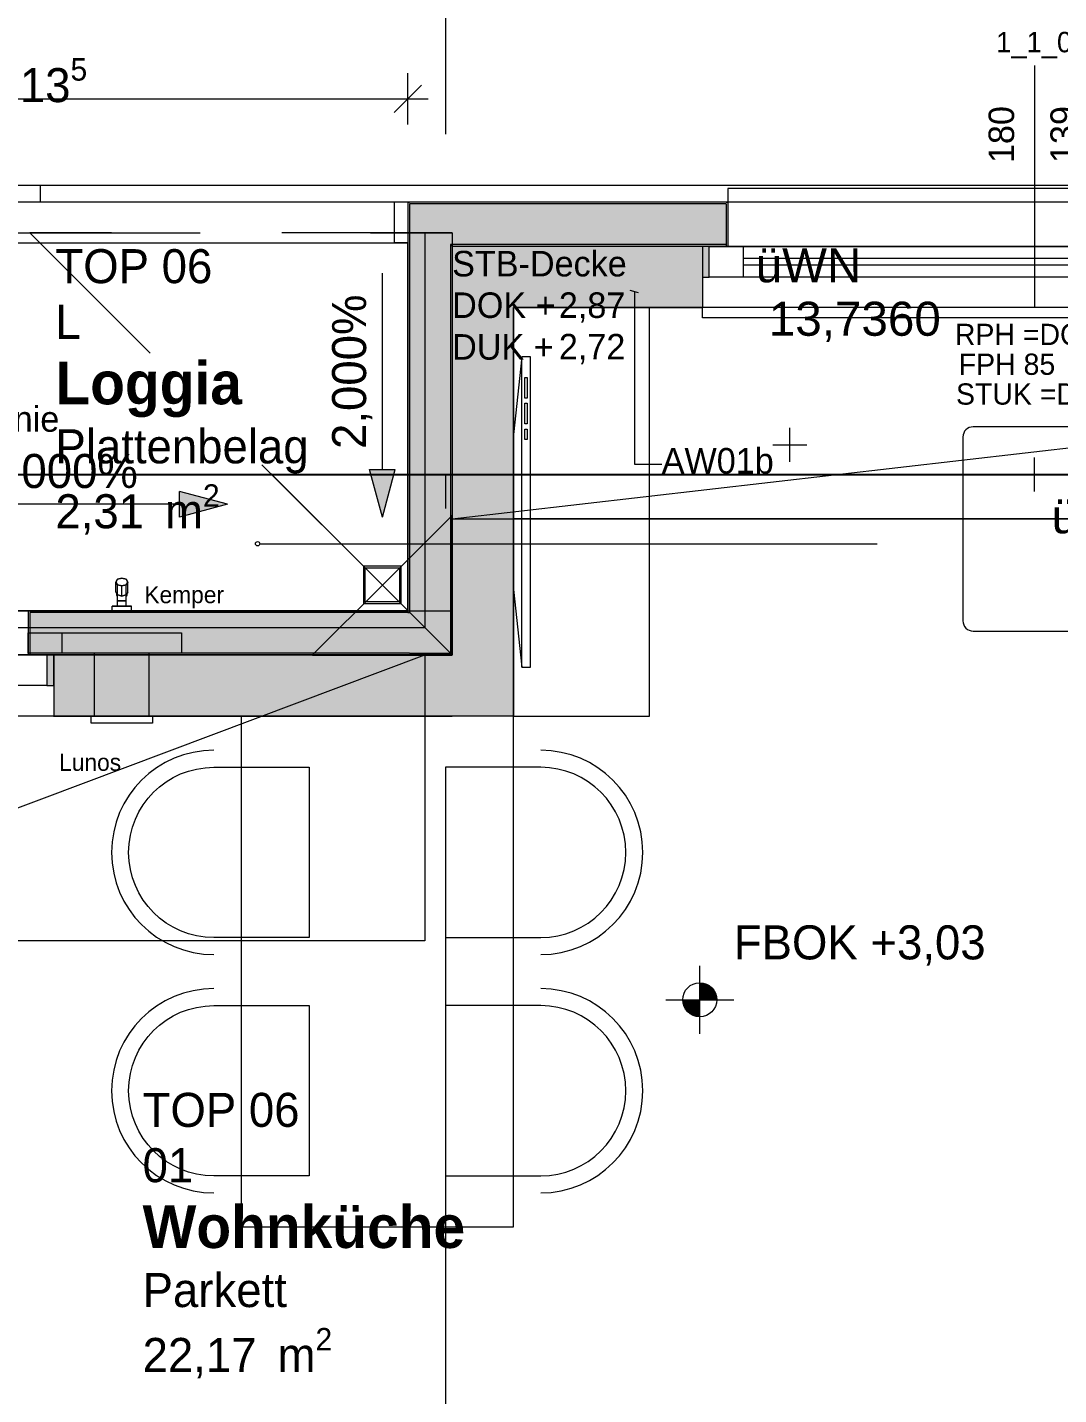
# Model space of a CAD drawing. Header units: metres. Extents: x -3 to 205, y -18 to 45.
# Drawn here: x 4.772 to 7.801, y -2.703 to 1.313 of the extents above; entities that cross this region are included whole.
import ezdxf

# ---------------------------------------------------------------- set-up
doc = ezdxf.new("R2010")
doc.units = ezdxf.units.M
doc.header["$MEASUREMENT"] = 0
doc.set_wipeout_variables(frame=1)
for name, pattern in [('Achse', [0.004, 0.002, -0.001, 0, -0.001]), ('Punkt 1_1', [0.075, 0.025, -0.05]), ('Untersicht', [0.001, 0.0005, -0.0005]), ('Wipeout_Contour', [1, 0, -1])]:
    doc.linetypes.add(name, pattern=pattern)
for name, color, linetype in [('1._1.Stock PP STG1_3_000 Achsraster', 7, 'Continuous'), ('1._1.Stock PP STG1_3_110 Wand Aussen', 7, 'Continuous'), ('1._1.Stock PP STG1_3_140 Geländer transparent', 7, 'Continuous'), ('1._1.Stock PP STG1_3_165 Fassadengestaltung Bänder', 7, 'Continuous'), ('1._1.Stock PP STG1_3_210 Decke', 7, 'Continuous'), ('1._1.Stock PP STG1_3_220 Bodenaufbau', 7, 'Continuous'), ('1._1.Stock PP STG1_3_220 Bodenaufbau - Außen_ Gefälle', 7, 'Continuous'), ('1._1.Stock PP STG1_3_221 Bodenaufbau - Abdichtung', 7, 'Continuous'), ('1._1.Stock PP STG1_3_240 Unterdämmung', 7, 'Continuous'), ('1._1.Stock PP STG1_3_510 Möblierung', 7, 'Continuous'), ('1._1.Stock PP STG1_3_520 Fixeinbauten', 7, 'Continuous'), ('1._1.Stock PP STG1_3_611 Entwässerung', 7, 'Continuous'), ('1._1.Stock PP STG1_3_810 Raum', 7, 'Continuous'), ('1._1.Stock PP STG1_3_844 Umriss 2D', 7, 'Continuous'), ('1._1.Stock PP STG1_3_910 Allgemein Lageplan Höhen', 7, 'Continuous'), ('1._1.Stock PP STG1_3_915 Allgemein Beschriftung.x', 7, 'Continuous'), ('1._1.Stock PP STG1_3_945 Einreichplan Beschriftung', 7, 'Continuous'), ('1._1.Stock PP STG1_3_950 Polierplan Bemaßung', 7, 'Continuous'), ('1._1.Stock PP STG1_3_955-1 Polierplan Beschriftung - STB Decke', 7, 'Continuous'), ('1._1.Stock PP STG1_3_Neubau_840 Baulinien', 7, 'Continuous')]:
    doc.layers.add(name, color=color, linetype=linetype)
doc.styles.add('ERSTELLTER_STIL_1', font='arial.ttf')
doc.styles.add('ERSTELLTER_STIL_2', font='')
doc.styles.add('ERSTELLTER_STIL_6', font='')
doc.styles.get('ERSTELLTER_STIL_2').set_extended_font_data('Eurostile')
doc.styles.get('ERSTELLTER_STIL_6').set_extended_font_data('Eurostile', bold=True)
doc.linetypes.add('Grenze Grundstück', pattern='A,0,[1,415_260415_PP_VA_1_4 1 St1.Shx,S=0.00031746,R=0,X=0,Y=0],-0.04,0', length=0.04)

msp = doc.modelspace()

# ---------------------------------------------------------------- hatches: boundary and pattern name
at = {"layer": '1._1.Stock PP STG1_3_110 Wand Aussen', "linetype": 'Continuous', "lineweight": 13, "true_color": 0xff6400}
for points in [[(6.015, 0.795), (5.895, 0.795), (6.015, 0.675)], [(6.015, 0.675), (5.895, 0.795), (5.895, 0.675)], [(6.015, 0.675), (6.825, 0.675), (6.825, 0.795), (6.015, 0.795)], [(6.015, -0.405), (6.015, 0.675), (5.895, 0.675), (5.895, -0.405)], [(6.775, 0.67), (6.755, 0.67), (6.755, 0.58), (6.775, 0.58)], [(4.78, -0.405), (4.78, -0.525), (5.895, -0.525), (5.895, -0.405)], [(5.895, -0.405), (5.895, -0.525), (6.015, -0.525)], [(6.015, -0.405), (5.895, -0.405), (6.015, -0.525)], [(4.83, -0.62), (4.85, -0.62), (4.85, -0.53), (4.83, -0.53)]]:
    msp.add_hatch(color=30, dxfattribs=at).paths.add_polyline_path(points)
at = {"layer": '1._1.Stock PP STG1_3_110 Wand Aussen', "linetype": 'Continuous', "lineweight": 0, "true_color": 0x373737}
for points in [[(6.02, 0.675), (6.015, 0.675), (6.02, 0.67)], [(6.02, 0.67), (6.015, 0.675), (6.015, 0.67)], [(6.02, -0.525), (6.02, 0.67), (6.015, 0.67), (6.015, -0.525)], [(6.02, 0.67), (6.825, 0.67), (6.825, 0.675), (6.02, 0.675)], [(4.78, -0.53), (6.015, -0.53), (6.015, -0.525), (4.78, -0.525)], [(6.015, -0.525), (6.015, -0.53), (6.02, -0.53)], [(6.02, -0.525), (6.015, -0.525), (6.02, -0.53)]]:
    msp.add_hatch(color=250, dxfattribs=at).paths.add_polyline_path(points)
at = {"layer": '1._1.Stock PP STG1_3_110 Wand Aussen', "linetype": 'Continuous', "lineweight": 13, "true_color": 0x3f7f02}
for points in [[(6.2, 0.67), (6.02, 0.67), (6.2, 0.49)], [(6.2, 0.49), (6.02, 0.67), (6.02, 0.49)], [(6.2, 0.67), (6.2, 0.49), (6.755, 0.49), (6.755, 0.58), (6.755, 0.67)], [(6.2, -0.53), (6.2, 0.49), (6.02, 0.49), (6.02, -0.53)], [(4.85, -0.62), (4.85, -0.71), (6.02, -0.71), (6.02, -0.53), (4.85, -0.53)], [(6.02, -0.53), (6.02, -0.71), (6.2, -0.71)], [(6.2, -0.53), (6.02, -0.53), (6.2, -0.71)]]:
    msp.add_hatch(color=76, dxfattribs=at).paths.add_polyline_path(points)
at = {"layer": '1._1.Stock PP STG1_3_950 Polierplan Bemaßung', "linetype": 'Continuous', "lineweight": 13, "true_color": 0x6c6cff}
for points in [[(5.815, -0.125), (5.8525, 0.015), (5.7775, 0.015)], [(5.3598, -0.0874), (5.2198, -0.0499), (5.2198, -0.1249)]]:
    msp.add_hatch(color=171, dxfattribs=at).paths.add_polyline_path(points)
at = {"layer": '1._1.Stock PP STG1_3_950 Polierplan Bemaßung', "linetype": 'Continuous', "lineweight": 0, "true_color": 0x000000}
for points in [[(6.7471, -1.5428), (6.7971, -1.5428), (6.7933, -1.5236), (6.7825, -1.5074), (6.7662, -1.4966), (6.7471, -1.4928)], [(6.7471, -1.5428), (6.6971, -1.5428), (6.7009, -1.5619), (6.7117, -1.5781), (6.728, -1.589), (6.7471, -1.5928)]]:
    msp.add_hatch(color=18, dxfattribs=at).paths.add_polyline_path(points)

# ---------------------------------------------------------------- linework, layer by layer
at = {"layer": '1._1.Stock PP STG1_3_000 Achsraster', "color": 5, "linetype": 'Achse', "lineweight": 0, "ltscale": 1000}
for p, q in [((6, 3), (6, -18)), ((-1.5, 0), (21, 0))]:
    msp.add_line(p, q, dxfattribs=at)
at = {"layer": '1._1.Stock PP STG1_3_110 Wand Aussen', "color": 7, "linetype": 'Continuous', "lineweight": 13, "ltscale": 1000}
for p, q in [((7.73, 1.2012), (7.73, 0.49)), ((8.63, 0.84), (6.83, 0.84)), ((6.83, 0.84), (6.83, 0.8)), ((6.015, 0.795), (5.895, 0.795)), ((5.895, 0.795), (5.895, 0.675)), ((6.015, 0.795), (5.895, 0.795)), ((6.825, 0.795), (6.015, 0.795)), ((6.825, 0.8), (6.83, 0.8)), ((6.825, 0.795), (6.825, 0.67)), ((6.83, 0.8), (6.83, 0.795)), ((6.83, 0.8), (6.83, 0.795)), ((6.83, 0.795), (6.83, 0.675)), ((6.83, 0.795), (6.83, 0.675)), ((5.895, 0.675), (5.895, -0.405)), ((6.02, 0.675), (6.015, 0.675)), ((6.015, 0.675), (6.015, 0.67)), ((6.02, 0.675), (6.015, 0.675)), ((6.015, 0.67), (6.015, -0.525)), ((6.825, 0.675), (6.02, 0.675)), ((6.825, 0.67), (6.755, 0.67)), ((6.825, 0.67), (6.755, 0.67)), ((6.825, 0.67), (6.755, 0.67)), ((6.775, 0.67), (6.875, 0.67)), ((6.775, 0.58), (6.775, 0.67)), ((6.825, 0.67), (6.83, 0.67)), ((6.825, 0.67), (6.83, 0.67)), ((6.825, 0.67), (6.83, 0.67)), ((6.83, 0.675), (6.83, 0.67)), ((6.83, 0.675), (6.83, 0.67)), ((6.875, 0.67), (7.835, 0.67)), ((6.875, 0.67), (6.875, 0.58)), ((6.875, 0.635), (7.835, 0.635)), ((7.835, 0.615), (6.875, 0.615)), ((6.875, 0.58), (6.775, 0.58)), ((7.835, 0.58), (6.875, 0.58)), ((6.755, 0.46), (6.755, 0.49)), ((8.705, 0.46), (6.755, 0.46)), ((4.775, -0.4), (3.755, -0.4)), ((4.775, -0.4), (4.775, -0.405)), ((4.78, -0.4), (4.775, -0.4)), ((4.775, -0.4), (4.775, -0.405)), ((4.775, -0.405), (4.775, -0.525)), ((4.775, -0.405), (4.775, -0.525)), ((5.89, -0.405), (4.78, -0.405)), ((4.78, -0.405), (4.78, -0.53)), ((5.89, -0.405), (5.895, -0.405)), ((5.89, -0.405), (5.895, -0.405)), ((4.73, -0.53), (4.83, -0.53)), ((4.775, -0.525), (4.775, -0.53)), ((4.775, -0.525), (4.775, -0.53)), ((4.78, -0.53), (4.775, -0.53)), ((4.78, -0.53), (4.775, -0.53)), ((4.78, -0.53), (4.775, -0.53)), ((5.895, -0.525), (4.78, -0.525)), ((4.83, -0.53), (4.83, -0.62)), ((5.895, -0.525), (6.015, -0.525)), ((5.895, -0.525), (6.015, -0.525)), ((4.83, -0.62), (4.745, -0.62)), ((4.85, -0.71), (3.68, -0.71))]:
    msp.add_line(p, q, dxfattribs=at)
at = {"layer": '1._1.Stock PP STG1_3_110 Wand Aussen', "color": 7, "linetype": 'Continuous', "lineweight": 18, "ltscale": 1000}
for p, q in [((6.2, 0.67), (6.02, 0.67)), ((6.02, 0.67), (6.02, 0.49)), ((6.2, 0.67), (6.02, 0.67)), ((6.755, 0.67), (6.2, 0.67)), ((6.755, 0.67), (6.755, 0.58)), ((6.755, 0.67), (6.755, 0.58)), ((6.755, 0.67), (6.755, 0.58)), ((6.755, 0.58), (6.755, 0.49)), ((6.755, 0.58), (6.755, 0.49)), ((6.02, 0.49), (6.02, -0.53)), ((4.85, -0.53), (4.78, -0.53)), ((4.85, -0.53), (4.78, -0.53)), ((4.85, -0.53), (4.78, -0.53)), ((6.015, -0.53), (4.85, -0.53)), ((4.85, -0.53), (4.85, -0.62)), ((4.85, -0.53), (4.85, -0.62)), ((4.85, -0.53), (4.85, -0.62)), ((6.015, -0.53), (6.02, -0.53)), ((6.015, -0.53), (6.02, -0.53)), ((4.85, -0.62), (4.85, -0.71)), ((4.85, -0.62), (4.85, -0.71))]:
    msp.add_line(p, q, dxfattribs=at)
at = {"layer": '1._1.Stock PP STG1_3_110 Wand Aussen', "color": 8, "linetype": 'Punkt 1_1', "lineweight": 13, "ltscale": 1000}
for p, q in [((4.775, -0.4), (3.755, -0.4)), ((4.85, -0.71), (3.68, -0.71))]:
    msp.add_line(p, q, dxfattribs=at)
at = {"layer": '1._1.Stock PP STG1_3_110 Wand Aussen', "color": 7, "linetype": 'Continuous', "lineweight": 13, "ltscale": 1000, "flags": 128}
for points in [[(5.89, 0.8), (5.895, 0.8)], [(5.89, 0.8), (5.89, -0.4)], [(6.825, 0.8), (5.895, 0.8)], [(5.89, -0.4), (4.78, -0.4)]]:
    msp.add_lwpolyline(points, dxfattribs=at)
for points in [[(6.775, 0.67), (6.755, 0.67), (6.755, 0.58), (6.775, 0.58)], [(4.83, -0.62), (4.85, -0.62), (4.85, -0.53), (4.83, -0.53)]]:
    msp.add_lwpolyline(points, close=True, dxfattribs=at)
at = {"layer": '1._1.Stock PP STG1_3_110 Wand Aussen', "color": 7, "linetype": 'Continuous', "lineweight": 18, "ltscale": 1000, "flags": 128}
for points in [[(6.2, -0.71), (6.2, 0.49)], [(6.2, 0.49), (6.755, 0.49)], [(4.85, -0.71), (6.02, -0.71)], [(6.2, -0.71), (6.02, -0.71)]]:
    msp.add_lwpolyline(points, dxfattribs=at)
at = {"layer": '1._1.Stock PP STG1_3_110 Wand Aussen', "color": 7, "linetype": 'Continuous', "lineweight": 13, "ltscale": 1000}
for p in [(4.775, -0.4), (4.85, -0.71)]:
    msp.add_point(p, dxfattribs=at)
at = {"layer": '1._1.Stock PP STG1_3_165 Fassadengestaltung Bänder', "color": 7, "linetype": 'Continuous', "lineweight": 18, "ltscale": 1000, "flags": 128}
for points in [[(0, 0.0617), (3.72, 0.85), (4.81, 0.85)], [(4.81, 0.85), (4.81, 0.8)], [(4.81, 0.8), (3.7201, 0.8), (3.635, 0.7817)]]:
    msp.add_lwpolyline(points, dxfattribs=at)
at = {"layer": '1._1.Stock PP STG1_3_165 Fassadengestaltung Bänder', "color": 7, "linetype": 'Continuous', "lineweight": 13, "ltscale": 1000, "flags": 128}
msp.add_lwpolyline([(0, 0), (0, 0.0617), (3.72, 0.85), (5.89, 0.85), (13.09, 0.85), (15.21, 0.85), (18.985, 0.05), (18.985, 0), (18.935, 0), (18.935, 0.0074), (15.21, 0.8), (3.72, 0.8)], close=True, dxfattribs=at)
at = {"layer": '1._1.Stock PP STG1_3_210 Decke', "color": 7, "linetype": 'Continuous', "lineweight": 13, "ltscale": 1000, "true_color": 0xf4f4f4, "flags": 128}
msp.add_lwpolyline([(5.94, 0.71), (5.94, -0.45), (3.705, -0.45), (3.705, -0.13), (3.725, -0.13), (3.725, 0.71)], close=True, dxfattribs=at)
for points in [[(12.96, -0.13), (12.96, 0.67), (6.02, 0.67), (6.02, -0.13)], [(6.02, -0.13), (6.02, -0.53), (3.625, -0.53), (3.625, -0.13), (0.1305, -0.13)], [(6.02, -0.13), (6.02, -0.53), (3.625, -0.53), (3.625, -0.13), (0.1305, -0.13)], [(6.02, -0.13), (6.02, -0.53), (3.625, -0.53), (3.625, -0.13), (0.1305, -0.13)]]:
    msp.add_lwpolyline(points, dxfattribs=at)
at = {"layer": '1._1.Stock PP STG1_3_210 Decke', "color": 7, "linetype": 'Continuous', "lineweight": 18, "ltscale": 1000, "flags": 128}
msp.add_lwpolyline([(6.02, -0.13), (12.96, -0.13)], dxfattribs=at)
at = {"layer": '1._1.Stock PP STG1_3_220 Bodenaufbau', "color": 7, "linetype": 'Continuous', "lineweight": 13, "ltscale": 1000, "true_color": 0xf4f4f4, "flags": 128}
for points in [[(12.78, -0.13), (12.78, 0.49), (6.2, 0.49), (6.2, -0.13)], [(3.445, -0.31), (0.3111, -0.31), (0.3639, -14.69), (5.685, -14.69), (5.685, -15.66), (13.295, -15.66), (13.295, -14.69), (18.6261, -14.69), (18.674, -0.31), (15.505, -0.31), (15.505, -0.71), (12.78, -0.71), (12.78, -0.13), (6.2, -0.13), (6.2, -0.71), (3.445, -0.71)], [(5.94, -0.53), (5.94, -1.37), (3.705, -1.37), (3.705, -0.53)]]:
    msp.add_lwpolyline(points, close=True, dxfattribs=at)
at = {"layer": '1._1.Stock PP STG1_3_220 Bodenaufbau - Außen_ Gefälle', "color": 7, "linetype": 'Continuous', "lineweight": 13, "ltscale": 1000, "true_color": 0xf4f4f4, "flags": 128}
msp.add_lwpolyline([(3.755, 0.68), (3.755, -0.4), (5.89, -0.4), (5.89, 0.68)], close=True, dxfattribs=at)
at = {"layer": '1._1.Stock PP STG1_3_221 Bodenaufbau - Abdichtung', "color": 171, "linetype": 'Untersicht', "lineweight": 13, "ltscale": 1000, "true_color": 0x6c6cff, "flags": 128}
for points in [[(6.02, 0.71), (6.02, -0.12)], [(6.02, -0.12), (5.815, -0.325)], [(5.815, -0.325), (6.02, -0.12)], [(6.02, -0.12), (6.02, -0.53)], [(6.0202, -0.5302), (6.0202, -0.1198)], [(5.815, -0.325), (5.61, -0.53)], [(5.61, -0.53), (5.815, -0.325)], [(5.815, -0.325), (6.02, -0.53)], [(6.02, -0.53), (5.815, -0.325)], [(5.61, -0.53), (3.625, -0.53)], [(5.6098, -0.5302), (6.0202, -0.5302)], [(6.02, -0.53), (5.61, -0.53)]]:
    msp.add_lwpolyline(points, dxfattribs=at)
at = {"layer": '1._1.Stock PP STG1_3_240 Unterdämmung', "color": 30, "linetype": 'Continuous', "lineweight": 13, "ltscale": 1000, "true_color": 0xff6400, "flags": 128}
for points in [[(5.89, 0.8), (5.89, -0.4), (6.02, -0.4), (6.02, -0.13), (11.09, -0.13)], [(11.09, 0.8), (5.89, 0.8)]]:
    msp.add_lwpolyline(points, dxfattribs=at)
at = {"layer": '1._1.Stock PP STG1_3_510 Möblierung', "color": 8, "linetype": 'Continuous', "lineweight": 13, "ltscale": 1000, "true_color": 0x7e7f7f}
for p, q in [((6.225, -0.5658), (6.225, 0.3458)), ((6.2337, 0.2242), (6.2337, 0.285)), ((6.2337, 0.285), (6.24, 0.285)), ((6.24, 0.285), (6.24, 0.2242)), ((6.24, 0.2242), (6.2337, 0.2242)), ((6.2337, 0.1483), (6.2337, 0.2091)), ((6.2337, 0.2091), (6.24, 0.2091)), ((6.24, 0.2091), (6.24, 0.1483)), ((6.24, 0.1483), (6.2337, 0.1483)), ((6.2337, 0.1027), (6.2337, 0.1331)), ((6.2337, 0.1331), (6.24, 0.1331)), ((6.24, 0.1331), (6.24, 0.1027)), ((8.99, 0.14), (7.55, 0.14)), ((6.24, 0.1027), (6.2337, 0.1027)), ((7.52, 0.11), (7.52, -0.43)), ((7.55, -0.46), (8.99, -0.46))]:
    msp.add_line(p, q, dxfattribs=at)
at = {"layer": '1._1.Stock PP STG1_3_510 Möblierung', "color": 8, "linetype": 'Continuous', "lineweight": 13, "ltscale": 1000, "true_color": 0x7e7f7f, "flags": 128}
for points in [[(6.6, -0.71), (6.6, 0.49), (6.2, 0.49), (6.2, -0.71)], [(6.25, -0.5658), (6.25, 0.3458), (6.225, 0.3458), (6.2, 0.1179), (6.2, -0.3379), (6.225, -0.5658)], [(6.2, -0.71), (5.4, -0.71), (5.4, -2.21), (6.2, -2.21)]]:
    msp.add_lwpolyline(points, close=True, dxfattribs=at)
for points in [[(5.6, -0.86), (5.6, -1.36), (5.32, -1.36, -1), (5.32, -0.86)], [(6, -0.86), (6, -1.36), (6.28, -1.36, 1), (6.28, -0.86)], [(5.6, -1.56), (5.6, -2.06), (5.32, -2.06, -1), (5.32, -1.56)], [(6, -1.56), (6, -2.06), (6.28, -2.06, 1), (6.28, -1.56)]]:
    msp.add_lwpolyline(points, format="xyb", close=True, dxfattribs=at)
at = {"layer": '1._1.Stock PP STG1_3_510 Möblierung', "color": 8, "linetype": 'Continuous', "lineweight": 13, "ltscale": 1000, "true_color": 0x7e7f7f}
for centre, radius, start, end in [((7.55, 0.11), 0.03, 90, 180), ((7.55, -0.43), 0.03, 180, 270), ((5.32, -1.11), 0.3, 90, 270), ((6.28, -1.11), 0.3, 270, 90), ((5.32, -1.81), 0.3, 90, 270), ((6.28, -1.81), 0.3, 270, 90)]:
    msp.add_arc(centre, radius, start, end, dxfattribs=at)
at = {"layer": '1._1.Stock PP STG1_3_520 Fixeinbauten', "color": 7, "linetype": 'Continuous', "lineweight": 13, "ltscale": 1000}
for p, q in [((5.0373, -0.3077), (5.032, -0.3158)), ((5.032, -0.3456), (5.032, -0.3158)), ((5.032, -0.3158), (5.0373, -0.3239)), ((5.05, -0.3044), (5.0373, -0.3077)), ((5.0627, -0.3077), (5.05, -0.3044)), ((5.068, -0.3158), (5.0627, -0.3077)), ((5.0627, -0.3239), (5.068, -0.3158)), ((5.068, -0.3456), (5.068, -0.3158)), ((5.032, -0.3456), (5.037, -0.3532)), ((5.035, -0.3521), (5.035, -0.3502)), ((5.0355, -0.3547), (5.035, -0.3521)), ((5.0364, -0.3572), (5.0355, -0.3547)), ((5.037, -0.3583), (5.0364, -0.3572)), ((5.037, -0.3532), (5.037, -0.3539)), ((5.037, -0.3532), (5.0373, -0.3536)), ((5.037, -0.3714), (5.037, -0.3539)), ((5.0384, -0.3539), (5.037, -0.3539)), ((5.0373, -0.3536), (5.0373, -0.3239)), ((5.0373, -0.3239), (5.05, -0.3272)), ((5.0373, -0.3536), (5.0384, -0.3539)), ((5.0384, -0.3539), (5.05, -0.357)), ((5.05, -0.3272), (5.0627, -0.3239)), ((5.05, -0.357), (5.05, -0.3272)), ((5.05, -0.357), (5.0616, -0.3539)), ((5.0616, -0.3539), (5.0627, -0.3536)), ((5.0616, -0.3539), (5.063, -0.3539)), ((5.0627, -0.3536), (5.0627, -0.3239)), ((5.068, -0.3456), (5.063, -0.3532)), ((5.063, -0.3532), (5.063, -0.3539)), ((5.063, -0.3539), (5.063, -0.3532)), ((5.063, -0.3714), (5.063, -0.3539)), ((5.0636, -0.3572), (5.063, -0.3583)), ((5.0645, -0.3547), (5.0636, -0.3572)), ((5.065, -0.3521), (5.0645, -0.3547)), ((5.065, -0.3502), (5.065, -0.3521)), ((5.022, -0.387), (5.078, -0.387)), ((5.022, -0.4), (5.022, -0.387)), ((5.022, -0.4), (5.078, -0.4)), ((5.063, -0.3714), (5.037, -0.3714)), ((5.037, -0.387), (5.037, -0.3714)), ((5.063, -0.387), (5.063, -0.3714)), ((5.078, -0.4), (5.078, -0.387))]:
    msp.add_line(p, q, dxfattribs=at)
at = {"layer": '1._1.Stock PP STG1_3_520 Fixeinbauten', "color": 7, "linetype": 'Continuous', "lineweight": 13, "ltscale": 1000, "flags": 128}
for points in [[(5.032, -0.3158), (5.0373, -0.3077)], [(5.032, -0.3456), (5.032, -0.3158)], [(5.0373, -0.3239), (5.032, -0.3158)], [(5.0373, -0.3077), (5.05, -0.3044)], [(5.05, -0.3044), (5.0627, -0.3077)], [(5.0627, -0.3077), (5.068, -0.3158)], [(5.068, -0.3158), (5.0627, -0.3239)], [(5.068, -0.3456), (5.068, -0.3158)], [(5.032, -0.3456), (5.037, -0.3532), (5.037, -0.3539)], [(5.035, -0.3502), (5.035, -0.3521), (5.0355, -0.3547), (5.0364, -0.3572), (5.037, -0.3583)], [(5.037, -0.3714), (5.037, -0.3539)], [(5.0384, -0.3539), (5.037, -0.3539)], [(5.0373, -0.3536), (5.0373, -0.3239)], [(5.05, -0.3272), (5.0373, -0.3239)], [(5.05, -0.357), (5.0384, -0.3539), (5.0373, -0.3536)], [(5.0627, -0.3239), (5.05, -0.3272)], [(5.05, -0.357), (5.05, -0.3272)], [(5.0627, -0.3536), (5.0616, -0.3539), (5.05, -0.357)], [(5.0616, -0.3539), (5.063, -0.3539)], [(5.0627, -0.3536), (5.0627, -0.3239)], [(5.068, -0.3456), (5.063, -0.3532), (5.063, -0.3539)], [(5.063, -0.3583), (5.0636, -0.3572), (5.0645, -0.3547), (5.065, -0.3521), (5.065, -0.3502)], [(5.063, -0.3714), (5.063, -0.3539)], [(5.078, -0.387), (5.0771, -0.387), (5.0755, -0.387), (5.073, -0.387), (5.0699, -0.387), (5.0661, -0.387), (5.0619, -0.387), (5.0573, -0.387), (5.0524, -0.387), (5.05, -0.387), (5.0476, -0.387), (5.0427, -0.387), (5.0381, -0.387), (5.0339, -0.387), (5.0301, -0.387), (5.027, -0.387), (5.0245, -0.387), (5.0229, -0.387), (5.022, -0.387)], [(5.022, -0.4), (5.022, -0.387)], [(5.078, -0.4), (5.0771, -0.4), (5.0755, -0.4), (5.073, -0.4), (5.0699, -0.4), (5.0661, -0.4), (5.0619, -0.4), (5.0573, -0.4), (5.0524, -0.4), (5.05, -0.4), (5.0476, -0.4), (5.0427, -0.4), (5.0381, -0.4), (5.0339, -0.4), (5.0301, -0.4), (5.027, -0.4), (5.0245, -0.4), (5.0229, -0.4), (5.022, -0.4)], [(5.037, -0.387), (5.037, -0.3714)], [(5.037, -0.3714), (5.063, -0.3714)], [(5.063, -0.387), (5.063, -0.3714)], [(5.078, -0.4), (5.078, -0.387)]]:
    msp.add_lwpolyline(points, dxfattribs=at)
at = {"layer": '1._1.Stock PP STG1_3_520 Fixeinbauten', "color": 8, "linetype": 'Untersicht', "lineweight": 0, "ltscale": 1000, "flags": 128}
for points in [[(4.775, -0.465), (4.875, -0.465)], [(4.775, -0.525), (4.775, -0.465)], [(4.875, -0.525), (4.875, -0.465)], [(4.875, -0.465), (5.225, -0.465)], [(5.225, -0.465), (5.225, -0.525)], [(4.875, -0.525), (4.775, -0.525)], [(5.225, -0.525), (4.875, -0.525)], [(4.97, -0.71), (4.97, -0.525)], [(5.13, -0.71), (5.13, -0.525)], [(4.96, -0.73), (4.96, -0.71)], [(4.96, -0.71), (5.14, -0.71)], [(5.14, -0.71), (5.14, -0.73)], [(5.14, -0.73), (4.96, -0.73)]]:
    msp.add_lwpolyline(points, dxfattribs=at)
at = {"layer": '1._1.Stock PP STG1_3_611 Entwässerung', "color": 171, "linetype": 'Continuous', "lineweight": 13, "ltscale": 1000, "true_color": 0x6c6cff, "flags": 128}
for points in [[(5.76, -0.3794), (5.87, -0.3794), (5.87, -0.2694), (5.76, -0.2694)], [(5.765, -0.2744), (5.865, -0.2744), (5.865, -0.3744), (5.765, -0.3744)]]:
    msp.add_lwpolyline(points, close=True, dxfattribs=at)
at = {"layer": '1._1.Stock PP STG1_3_910 Allgemein Lageplan Höhen', "color": 7, "linetype": 'Continuous', "lineweight": 13, "ltscale": 1000}
for p, q in [((7.0113, 0.0374), (7.0113, 0.1374)), ((6.9613, 0.0874), (7.0613, 0.0874))]:
    msp.add_line(p, q, dxfattribs=at)
at = {"layer": '1._1.Stock PP STG1_3_910 Allgemein Lageplan Höhen', "color": 190, "linetype": 'Continuous', "lineweight": 0, "ltscale": 1000, "true_color": 0x9900ff}
for p, q in [((7.73, -0.05), (7.73, 0.05)), ((7.68, 0), (7.78, 0))]:
    msp.add_line(p, q, dxfattribs=at)
at = {"layer": '1._1.Stock PP STG1_3_915 Allgemein Beschriftung.x', "color": 7, "linetype": 'Continuous', "lineweight": 13, "ltscale": 1000}
for p, q in [((6.5676, 0.5332), (6.5426, 0.5399)), ((6.5551, 0.5365), (6.5551, 0.0303)), ((6.5551, 0.0303), (6.6355, 0.0303))]:
    msp.add_line(p, q, dxfattribs=at)
at = {"layer": '1._1.Stock PP STG1_3_945 Einreichplan Beschriftung', "color": 7, "linetype": 'Continuous', "lineweight": 13, "ltscale": 1000}
msp.add_line((5.4548, -0.2035), (7.2684, -0.2035), dxfattribs=at)
msp.add_circle((5.4485, -0.2035), 0.00625, dxfattribs=at)
at = {"layer": '1._1.Stock PP STG1_3_950 Polierplan Bemaßung', "color": 6, "linetype": 'Continuous', "lineweight": 13, "ltscale": 1000, "true_color": 0xfb02fe}
for p, q in [((5.89, 1.0284), (5.89, 1.1784)), ((5.85, 1.0634), (5.93, 1.1434)), ((3.755, 1.1034), (5.89, 1.1034)), ((5.89, 1.1034), (5.95, 1.1034))]:
    msp.add_line(p, q, dxfattribs=at)
at = {"layer": '1._1.Stock PP STG1_3_950 Polierplan Bemaßung', "color": 76, "linetype": 'Continuous', "lineweight": 13, "ltscale": 1000, "true_color": 0x3f7f02}
for p, q in [((6.02, -0.13), (12.96, 0.67)), ((3.705, -1.37), (5.94, -0.53))]:
    msp.add_line(p, q, dxfattribs=at)
at = {"layer": '1._1.Stock PP STG1_3_950 Polierplan Bemaßung', "color": 171, "linetype": 'Continuous', "lineweight": 13, "ltscale": 1000, "true_color": 0x6c6cff}
for p, q in [((5.815, 0.075), (5.815, 0.5913)), ((5.815, 0.015), (5.815, 0.075)), ((5.7775, 0.015), (5.8525, 0.015)), ((5.815, -0.125), (5.7775, 0.015)), ((5.815, -0.125), (5.8525, 0.015)), ((5.2198, -0.1249), (5.2198, -0.0499)), ((5.3598, -0.0874), (5.2198, -0.0499)), ((5.1598, -0.0874), (4.6435, -0.0874)), ((5.2198, -0.0874), (5.1598, -0.0874)), ((5.3598, -0.0874), (5.2198, -0.1249))]:
    msp.add_line(p, q, dxfattribs=at)
at = {"layer": '1._1.Stock PP STG1_3_950 Polierplan Bemaßung', "color": 7, "linetype": 'Continuous', "lineweight": 13, "ltscale": 1000}
for p, q in [((6.7471, -1.6428), (6.7471, -1.4428)), ((6.6471, -1.5428), (6.8471, -1.5428))]:
    msp.add_line(p, q, dxfattribs=at)
msp.add_circle((6.7471, -1.5428), 0.05, dxfattribs=at)
at = {"layer": '1._1.Stock PP STG1_3_Neubau_840 Baulinien', "color": 1, "linetype": 'Continuous', "lineweight": 25, "ltscale": 1000, "true_color": 0xfb0106, "flags": 128}
msp.add_lwpolyline([(-3.0225, 0.0171), (0, 0), (18.985, 0), (23.9775, -0.0042)], dxfattribs=at)
at = {"layer": '1._1.Stock PP STG1_3_Neubau_840 Baulinien', "color": 76, "linetype": 'Grenze Grundstück', "lineweight": 13, "ltscale": 1000, "true_color": 0x3f7f02, "flags": 128}
msp.add_lwpolyline([(0.0591, -18), (0.0564, -12.2031), (0, -0.0002), (18.985, -0.0012), (18.958, -11.4452), (18.914, -18)], dxfattribs=at)

# ---------------------------------------------------------------- texts
at = {"layer": '1._1.Stock PP STG1_3_110 Wand Aussen', "color": 7, "linetype": 'Continuous', "lineweight": 13, "attachment_point": 9, "style": 'ERSTELLTER_STIL_2'}
for s, insert, char_height in [('\\A1;{\\pqr;\\pt0;\\fEurostile|b0|i0|c0|p0;\\W1.000000;1_1_03}', (7.8854, 1.2226), 0.06), ('\\A1;{\\pqr;\\pt0;\\fEurostile|b0|i0|c0|p0;\\W1.000000;RPH =DOK}', (7.926, 0.3792), 0.0625), ('\\A1;{\\pqr;\\pt0;\\fEurostile|b0|i0|c0|p0;\\W1.000000;FPH 85}', (7.7911, 0.2917), 0.0625), ('\\A1;{\\pqr;\\pt0;\\fEurostile|b0|i0|c0|p0;\\W1.000000;STUK =DUK}', (7.971, 0.2042), 0.0625)]:
    msp.add_mtext(s, dxfattribs=dict(at, insert=insert, char_height=char_height))
at = {"layer": '1._1.Stock PP STG1_3_110 Wand Aussen', "color": 7, "linetype": 'Continuous', "lineweight": 13, "char_height": 0.075, "attachment_point": 9, "rotation": 90, "style": 'ERSTELLTER_STIL_2'}
for s, insert in [('\\A1;{\\pqr;\\pt0;\\fEurostile|b0|i0|c0|p0;\\W1.000000;180}', (7.6714, 1.082)), ('\\A1;{\\pqr;\\pt0;\\fEurostile|b0|i0|c0|p0;\\W1.000000;139}', (7.853, 1.082))]:
    msp.add_mtext(s, dxfattribs=dict(at, insert=insert))
at = {"layer": '1._1.Stock PP STG1_3_810 Raum', "color": 7, "linetype": 'Continuous', "lineweight": 13, "attachment_point": 1}
for s, insert, char_height, style in [('\\A1;{\\pql;\\pt0;\\fEurostile|b0|i0|c0|p0;\\W1.000000;L}', (4.8549, 0.4983), 0.1, 'ERSTELLTER_STIL_2'), ('\\A1;{\\pql;\\pt0;\\fEurostile|b1|i0|c0|p0;\\W1.000000;Loggia}', (4.8549, 0.3311), 0.125, 'ERSTELLTER_STIL_6'), ('\\A1;{\\pql;\\pt0;\\fEurostile|b0|i0|c0|p0;\\W1.000000;Plattenbelag}', (4.8549, 0.1327), 0.1, 'ERSTELLTER_STIL_2'), ('\\A1;{\\pql;\\pt0,0.05;\\fEurostile|b0|i0|c0|p0;\\W1.000000;2,31\\fEurostile|b0|i0|c0|p0;\\W1.000000;\\A1{\\H.66x;\\S^  ;}\\fEurostile|b0|i0|c0|p0;\\W1.000000; m\\fEurostile|b0|i0|c0|p0;\\W1.000000;\\A1{\\H.66x;\\S2^  ;}}', (4.8549, -0.0288), 0.1, 'ERSTELLTER_STIL_2'), ('\\A1;{\\pql;\\pt0;\\fEurostile|b0|i0|c0|p0;\\W1.000000;TOP 06}', (5.111, -1.8161), 0.1, 'ERSTELLTER_STIL_2'), ('\\A1;{\\pql;\\pt0;\\fEurostile|b0|i0|c0|p0;\\W1.000000;01}', (5.111, -1.9786), 0.1, 'ERSTELLTER_STIL_2'), ('\\A1;{\\pql;\\pt0;\\fEurostile|b1|i0|c0|p0;\\W1.000000;Wohnküche}', (5.111, -2.1468), 0.125, 'ERSTELLTER_STIL_6'), ('\\A1;{\\pql;\\pt0;\\fEurostile|b0|i0|c0|p0;\\W1.000000;Parkett}', (5.111, -2.3453), 0.1, 'ERSTELLTER_STIL_2'), ('\\A1;{\\pql;\\pt0,0.05;\\fEurostile|b0|i0|c0|p0;\\W1.000000;22,17\\fEurostile|b0|i0|c0|p0;\\W1.000000;\\A1{\\H.66x;\\S^  ;}\\fEurostile|b0|i0|c0|p0;\\W1.000000; m\\fEurostile|b0|i0|c0|p0;\\W1.000000;\\A1{\\H.66x;\\S2^  ;}}', (5.111, -2.5068), 0.1, 'ERSTELLTER_STIL_2')]:
    msp.add_mtext(s, dxfattribs=dict(at, insert=insert, char_height=char_height, style=style))
at = {"layer": '1._1.Stock PP STG1_3_844 Umriss 2D', "color": 1, "linetype": 'Continuous', "lineweight": 13, "true_color": 0xfb0106, "insert": (4.5095, 0.1625), "char_height": 0.075, "attachment_point": 4, "style": 'ERSTELLTER_STIL_2'}
msp.add_mtext('\\A1;{\\pql;\\fEurostile|b0|i0|c0|p0;\\W1.000000;Baulinie}', dxfattribs=at)
at = {"layer": '1._1.Stock PP STG1_3_910 Allgemein Lageplan Höhen', "color": 7, "linetype": 'Continuous', "lineweight": 13, "char_height": 0.1, "attachment_point": 1, "style": 'ERSTELLTER_STIL_1'}
for s, insert in [('\\A1;{\\pql;\\fArial|b0|i0|c0|p0;\\W1.000000;üWN}', (6.9113, 0.6645)), ('\\A1;{\\pql;\\fArial|b0|i0|c0|p0;\\W1.000000; 13,7360}', (6.9113, 0.5074))]:
    msp.add_mtext(s, dxfattribs=dict(at, insert=insert))
at = {"layer": '1._1.Stock PP STG1_3_910 Allgemein Lageplan Höhen', "color": 190, "linetype": 'Continuous', "lineweight": 0, "true_color": 0x9900ff, "insert": (7.78, -0.0729), "char_height": 0.1, "attachment_point": 1, "style": 'ERSTELLTER_STIL_1'}
msp.add_mtext('\\A1;{\\pql;\\fArial|b0|i0|c0|p0;\\W1.000000;üWN erm.}', dxfattribs=at)
at = {"layer": '1._1.Stock PP STG1_3_915 Allgemein Beschriftung.x', "color": 7, "linetype": 'Continuous', "lineweight": 13, "insert": (6.6355, 0.0397), "char_height": 0.075, "attachment_point": 4, "style": 'ERSTELLTER_STIL_2'}
msp.add_mtext('\\A1;{\\pql;\\fEurostile|b0|i0|c0|p0;\\W1.000000;AW01b}', dxfattribs=at)
at = {"layer": '1._1.Stock PP STG1_3_915 Allgemein Beschriftung.x', "color": 250, "linetype": 'Continuous', "lineweight": 13, "true_color": 0x3f3f3f, "char_height": 0.05, "attachment_point": 8, "style": 'ERSTELLTER_STIL_2'}
for s, insert in [('\\A1;{\\pqc;\\fEurostile|b0|i0|c0|p0;\\W1.000000;Kemper}', (5.2331, -0.3931)), ('\\A1;{\\pqc;\\fEurostile|b0|i0|c0|p0;\\W1.000000;Lunos}', (4.9568, -0.8711))]:
    msp.add_mtext(s, dxfattribs=dict(at, insert=insert))
at = {"layer": '1._1.Stock PP STG1_3_950 Polierplan Bemaßung', "color": 6, "linetype": 'Continuous', "lineweight": 13, "true_color": 0xfb02fe, "insert": (4.639, 1.0644), "char_height": 0.1, "attachment_point": 7, "style": 'ERSTELLTER_STIL_2'}
msp.add_mtext('\\A1;{\\pql;\\fEurostile|b0|i0|c0|p0;\\W1.000000;2,13\\fEurostile|b0|i0|c0|p0;\\W1.000000;\\A1{\\H.66x;\\S5^  ;}}', dxfattribs=at)
at = {"layer": '1._1.Stock PP STG1_3_950 Polierplan Bemaßung', "color": 171, "linetype": 'Continuous', "lineweight": 13, "true_color": 0x6c6cff, "insert": (5.786, 0.075), "char_height": 0.1, "attachment_point": 7, "rotation": 90, "style": 'ERSTELLTER_STIL_2'}
msp.add_mtext('\\A1;{\\pql;\\fEurostile|b0|i0|c0|p0;\\W1.000000;2,000\\fEurostile|b0|i0|c0|p0;\\W1.000000;%}', dxfattribs=at)
at = {"layer": '1._1.Stock PP STG1_3_950 Polierplan Bemaßung', "color": 171, "linetype": 'Continuous', "lineweight": 13, "true_color": 0x6c6cff, "insert": (4.6435, -0.0583), "char_height": 0.1, "attachment_point": 7, "style": 'ERSTELLTER_STIL_2'}
msp.add_mtext('\\A1;{\\pql;\\fEurostile|b0|i0|c0|p0;\\W1.000000;2,000\\fEurostile|b0|i0|c0|p0;\\W1.000000;%}', dxfattribs=at)
at = {"layer": '1._1.Stock PP STG1_3_950 Polierplan Bemaßung', "color": 7, "linetype": 'Continuous', "lineweight": 13, "insert": (6.8471, -1.4428), "char_height": 0.1, "width": 0.791456, "attachment_point": 7, "style": 'ERSTELLTER_STIL_2'}
msp.add_mtext('\\A1;{\\pql;\\fEurostile|b0|i0|c0|p0;\\W1.000000;FBOK +3,03}', dxfattribs=at)
at = {"layer": '1._1.Stock PP STG1_3_955-1 Polierplan Beschriftung - STB Decke', "color": 76, "linetype": 'Continuous', "lineweight": 13, "true_color": 0x3f7f02, "char_height": 0.075, "attachment_point": 1, "style": 'ERSTELLTER_STIL_2'}
for s, insert in [('\\A1;{\\pql;\\fEurostile|b0|i0|c0|p0;\\W1.000000;STB-Decke}', (6.02, 0.6567)), ('\\A1;{\\pql;\\pt0,24;\\fEurostile|b0|i0|c0|p0;\\W1.000000;DOK +}', (6.02, 0.5348)), ('\\A1;{\\pql;\\pt0,24;\\fEurostile|b0|i0|c0|p0;\\W1.000000;2,87\\fEurostile|b0|i0|c0|p0;\\W1.000000;\\A1{\\H.66x;\\S^  ;}\\fEurostile|b0|i0|c0|p0;\\W1.000000;\\fEurostile|b0|i0|c0|p0;\\W1.000000;\\A1{\\H.66x;\\S^  ;}\\fEurostile|b0|i0|c0|p0;\\W1.000000;\\fEurostile|b0|i0|c0|p0;\\W1.000000;\\fEurostile|b0|i0|c0|p0;\\W1.000000;\\fEurostile|b0|i0|c0|p0;\\W1.000000;\\fEurostile|b0|i0|c0|p0;\\W1.000000;\\fEurostile|b0|i0|c0|p0;\\W1.000000;\\fEurostile|b0|i0|c0|p0;\\W1.000000;\\A1{\\H.66x;\\S^  ;}\\fEurostile|b0|i0|c0|p0;\\W1.000000;\\fEurostile|b0|i0|c0|p0;\\W1.000000;\\A1{\\H.66x;\\S^  ;}\\fEurostile|b0|i0|c0|p0;\\W1.000000;\\fEurostile|b0|i0|c0|p0;\\W1.000000;\\fEurostile|b0|i0|c0|p0;\\W1.000000;\\fEurostile|b0|i0|c0|p0;\\W1.000000;\\fEurostile|b0|i0|c0|p0;\\W1.000000;\\fEurostile|b0|i0|c0|p0;\\W1.000000;\\fEurostile|b0|i0|c0|p0;\\W1.000000;\\A1{\\H.66x;\\S^  ;}\\fEurostile|b0|i0|c0|p0;\\W1.000000;\\fEurostile|b0|i0|c0|p0;\\W1.000000;\\A1{\\H.66x;\\S^  ;}\\fEurostile|b0|i0|c0|p0;\\W1.000000;\\fEurostile|b0|i0|c0|p0;\\W1.000000;\\fEurostile|b0|i0|c0|p0;\\W1.000000;\\fEurostile|b0|i0|c0|p0;\\W1.000000;\\fEurostile|b0|i0|c0|p0;\\W1.000000;\\fEurostile|b0|i0|c0|p0;\\W1.000000;\\fEurostile|b0|i0|c0|p0;\\W1.000000;\\A1{\\H.66x;\\S^  ;}\\fEurostile|b0|i0|c0|p0;\\W1.000000;\\fEurostile|b0|i0|c0|p0;\\W1.000000;\\fEurostile|b0|i0|c0|p0;\\W1.000000;\\fEurostile|b0|i0|c0|p0;\\W1.000000;\\fEurostile|b0|i0|c0|p0;\\W1.000000;\\fEurostile|b0|i0|c0|p0;\\W1.000000;\\fEurostile|b0|i0|c0|p0;\\W1.000000;\\fEurostile|b0|i0|c0|p0;\\W1.000000;\\fEurostile|b0|i0|c0|p0;\\W1.000000;\\fEurostile|b0|i0|c0|p0;\\W1.000000;\\fEurostile|b0|i0|c0|p0;\\W1.000000;\\fEurostile|b0|i0|c0|p0;\\W1.000000;\\fEurostile|b0|i0|c0|p0;\\W1.000000;\\fEurostile|b0|i0|c0|p0;\\W1.000000;\\fEurostile|b0|i0|c0|p0;\\W1.000000;\\fEurostile|b0|i0|c0|p0;\\W1.000000;\\fEurostile|b0|i0|c0|p0;\\W1.000000;\\fEurostile|b0|i0|c0|p0;\\W1.000000;\\fEurostile|b0|i0|c0|p0;\\W1.000000;}', (6.3334, 0.5348)), ('\\A1;{\\pql;\\pt0,24;\\fEurostile|b0|i0|c0|p0;\\W1.000000;DUK +}', (6.02, 0.4122)), ('\\A1;{\\pql;\\pt0,24;\\fEurostile|b0|i0|c0|p0;\\W1.000000;2,72\\fEurostile|b0|i0|c0|p0;\\W1.000000;\\A1{\\H.66x;\\S^  ;}\\fEurostile|b0|i0|c0|p0;\\W1.000000;\\fEurostile|b0|i0|c0|p0;\\W1.000000;\\A1{\\H.66x;\\S^  ;}\\fEurostile|b0|i0|c0|p0;\\W1.000000;\\fEurostile|b0|i0|c0|p0;\\W1.000000;\\fEurostile|b0|i0|c0|p0;\\W1.000000;\\fEurostile|b0|i0|c0|p0;\\W1.000000;\\fEurostile|b0|i0|c0|p0;\\W1.000000;\\fEurostile|b0|i0|c0|p0;\\W1.000000;\\fEurostile|b0|i0|c0|p0;\\W1.000000;\\A1{\\H.66x;\\S^  ;}\\fEurostile|b0|i0|c0|p0;\\W1.000000;\\fEurostile|b0|i0|c0|p0;\\W1.000000;\\A1{\\H.66x;\\S^  ;}\\fEurostile|b0|i0|c0|p0;\\W1.000000;\\fEurostile|b0|i0|c0|p0;\\W1.000000;\\fEurostile|b0|i0|c0|p0;\\W1.000000;\\fEurostile|b0|i0|c0|p0;\\W1.000000;\\fEurostile|b0|i0|c0|p0;\\W1.000000;\\fEurostile|b0|i0|c0|p0;\\W1.000000;\\fEurostile|b0|i0|c0|p0;\\W1.000000;\\A1{\\H.66x;\\S^  ;}\\fEurostile|b0|i0|c0|p0;\\W1.000000;\\fEurostile|b0|i0|c0|p0;\\W1.000000;\\A1{\\H.66x;\\S^  ;}\\fEurostile|b0|i0|c0|p0;\\W1.000000;\\fEurostile|b0|i0|c0|p0;\\W1.000000;\\fEurostile|b0|i0|c0|p0;\\W1.000000;\\fEurostile|b0|i0|c0|p0;\\W1.000000;\\fEurostile|b0|i0|c0|p0;\\W1.000000;\\fEurostile|b0|i0|c0|p0;\\W1.000000;\\fEurostile|b0|i0|c0|p0;\\W1.000000;\\A1{\\H.66x;\\S^  ;}\\fEurostile|b0|i0|c0|p0;\\W1.000000;\\fEurostile|b0|i0|c0|p0;\\W1.000000;\\fEurostile|b0|i0|c0|p0;\\W1.000000;\\fEurostile|b0|i0|c0|p0;\\W1.000000;\\fEurostile|b0|i0|c0|p0;\\W1.000000;\\fEurostile|b0|i0|c0|p0;\\W1.000000;\\fEurostile|b0|i0|c0|p0;\\W1.000000;\\fEurostile|b0|i0|c0|p0;\\W1.000000;\\fEurostile|b0|i0|c0|p0;\\W1.000000;\\fEurostile|b0|i0|c0|p0;\\W1.000000;\\fEurostile|b0|i0|c0|p0;\\W1.000000;\\fEurostile|b0|i0|c0|p0;\\W1.000000;\\fEurostile|b0|i0|c0|p0;\\W1.000000;\\fEurostile|b0|i0|c0|p0;\\W1.000000;\\fEurostile|b0|i0|c0|p0;\\W1.000000;\\fEurostile|b0|i0|c0|p0;\\W1.000000;\\fEurostile|b0|i0|c0|p0;\\W1.000000;\\fEurostile|b0|i0|c0|p0;\\W1.000000;\\fEurostile|b0|i0|c0|p0;\\W1.000000;}', (6.3334, 0.4129))]:
    msp.add_mtext(s, dxfattribs=dict(at, insert=insert))

# ---------------------------------------------------------------- next in the draw order: wipeouts: each hides what was drawn before it
at = {"color": 254, "linetype": 'Wipeout_Contour', "lineweight": 0, "ltscale": 19.422731}
msp.add_wipeout([(5.85, 0.8), (3.72, 0.8), (3.7328, 0.68), (5.85, 0.68)], dxfattribs=at).dxf.layer = '1._1.Stock PP STG1_3_140 Geländer transparent'

# ---------------------------------------------------------------- next in the draw order: linework, layer by layer
at = {"layer": '1._1.Stock PP STG1_3_140 Geländer transparent', "color": 7, "linetype": 'Continuous', "lineweight": 13, "ltscale": 1000}
msp.add_line((5.85, 0.68), (5.89, 0.68), dxfattribs=at)
at = {"layer": '1._1.Stock PP STG1_3_140 Geländer transparent', "color": 7, "linetype": 'Continuous', "lineweight": 18, "ltscale": 1000, "flags": 128}
for points in [[(5.85, 0.8), (3.72, 0.8)], [(5.85, 0.8), (5.85, 0.68)], [(3.7328, 0.68), (5.85, 0.68)]]:
    msp.add_lwpolyline(points, dxfattribs=at)
at = {"layer": '1._1.Stock PP STG1_3_221 Bodenaufbau - Abdichtung', "color": 171, "linetype": 'Untersicht', "lineweight": 13, "ltscale": 1000, "true_color": 0x6c6cff, "flags": 128}
for points in [[(3.725, 0.71), (4.78, 0.71)], [(6.02, 0.7102), (4.7798, 0.7102)], [(4.78, 0.71), (5.815, -0.325)], [(4.78, 0.71), (6.02, 0.71)], [(5.815, -0.325), (4.78, 0.71)]]:
    msp.add_lwpolyline(points, dxfattribs=at)

# ---------------------------------------------------------------- next in the draw order: texts
at = {"layer": '1._1.Stock PP STG1_3_810 Raum', "color": 7, "linetype": 'Continuous', "lineweight": 13, "insert": (4.8549, 0.6618), "char_height": 0.1, "attachment_point": 1, "style": 'ERSTELLTER_STIL_2'}
msp.add_mtext('\\A1;{\\pql;\\pt0;\\fEurostile|b0|i0|c0|p0;\\W1.000000;TOP 06}', dxfattribs=at)

doc.saveas('drawing.dxf')
